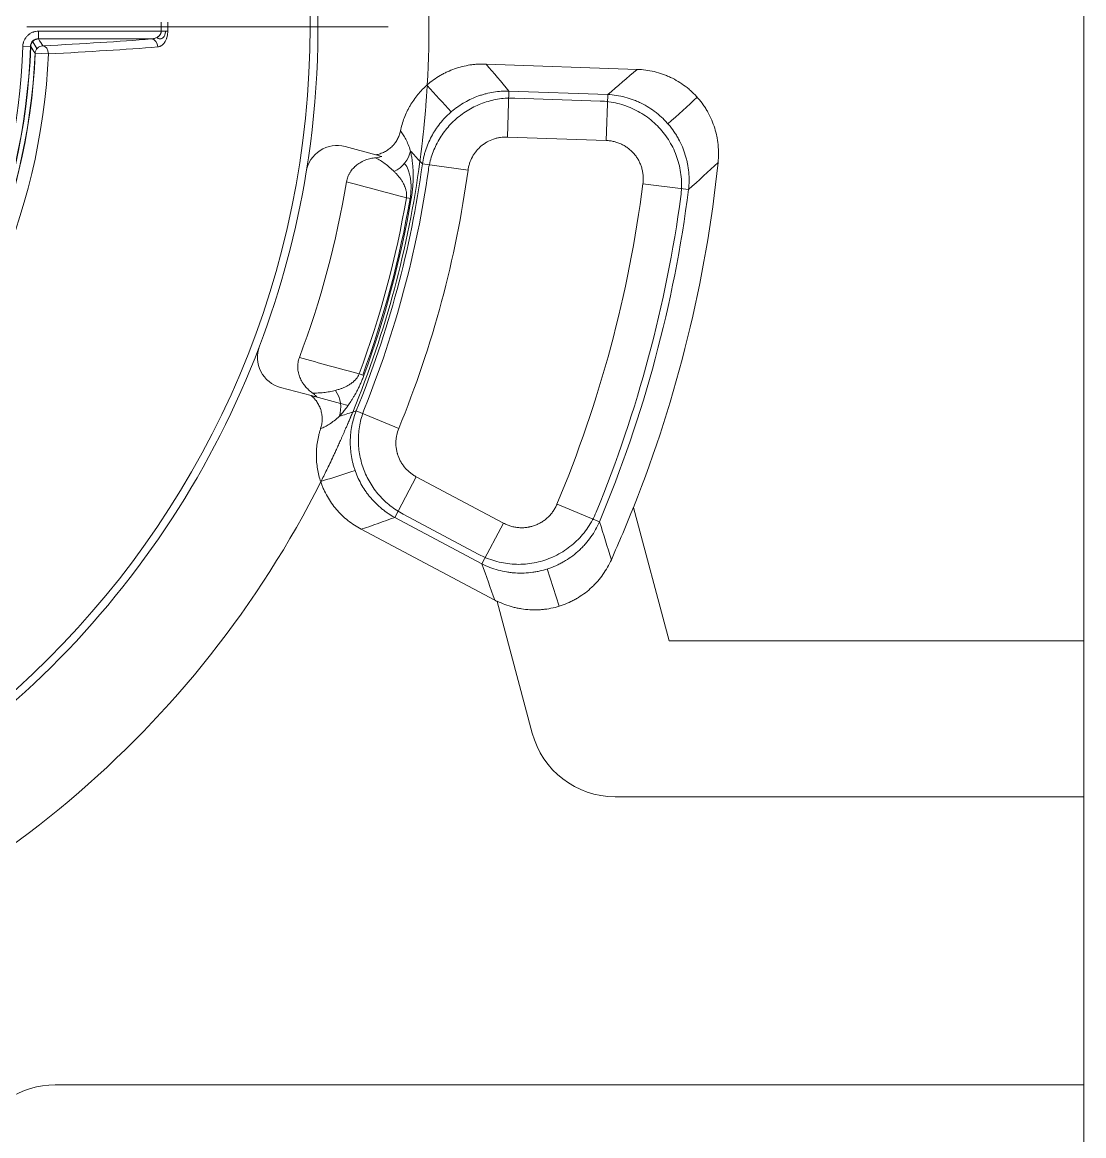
# Model space of a CAD drawing. Header units: millimetres. Extents: x 2234 to 3061, y 2092 to 2676.
# Drawn here: x 2773.6 to 2841.7, y 2404.3 to 2475.8 of the extents above; entities that cross this region are included whole.
import ezdxf

# ---------------------------------------------------------------- set-up
doc = ezdxf.new("R2010")
doc.units = ezdxf.units.MM
doc.linetypes.add('CENTER', pattern=[50.8, 31.75, -6.35, 6.35, -6.35])
for name, color, linetype, true_color in [('1', 7, 'Continuous', 0xffffff), ('20', 7, 'Continuous', 0xffffff), ('21', 7, 'Continuous', 0xffffff)]:
    doc.layers.add(name, color=color, linetype=linetype, true_color=true_color)

msp = doc.modelspace()

# ---------------------------------------------------------------- linework, layer by layer
at = {"layer": '1', "color": 1, "linetype": 'CENTER', "lineweight": 18}
msp.add_line((2672.312, 2475.507), (2797.079, 2475.507), dxfattribs=at)
at = {"layer": '20', "color": 7, "linetype": 'Continuous', "lineweight": 18}
for p, q in [((2841.695, 2525.623), (2841.695, 2436.09)), ((2813.044, 2472.771), (2803.357, 2473.109)), ((2804.832, 2471.378), (2804.729, 2468.426)), ((2811.167, 2471.157), (2804.832, 2471.378)), ((2811.167, 2471.157), (2811.064, 2468.204)), ((2805.198, 2470.928), (2810.682, 2470.736)), ((2804.729, 2468.426), (2811.064, 2468.204)), ((2802.203, 2466.298), (2799.276, 2466.697)), ((2816.35, 2465.056), (2813.42, 2465.431)), ((2797.764, 2449.729), (2795.029, 2450.847)), ((2798.887, 2446.623), (2797.5, 2444.015)), ((2804.484, 2443.647), (2798.887, 2446.623)), ((2810.636, 2443.731), (2807.911, 2444.871)), ((2815.101, 2436.09), (2812.824, 2444.654)), ((2797.5, 2444.015), (2803.097, 2441.039)), ((2802.891, 2441.643), (2798.042, 2444.222)), ((2795.357, 2443.253), (2803.915, 2438.702)), ((2804.484, 2443.647), (2803.097, 2441.039)), ((2808.047, 2438.315), (2807.286, 2440.707)), ((2804.081, 2438.617), (2806.326, 2430.177)), ((2841.695, 2436.09), (2815.101, 2436.09)), ((2841.695, 2436.09), (2841.695, 2426.09)), ((2811.641, 2426.09), (2841.695, 2426.09)), ((2841.695, 2426.09), (2841.695, 2407.6)), ((2841.695, 2407.6), (2775.716, 2407.6)), ((2841.695, 2407.6), (2841.695, 2397.6))]:
    msp.add_line(p, q, dxfattribs=at)
for centre, radius, start, end in [((2734.695, 2475.507), 65, 356.70874, 13.29126), ((2734.695, 2475.507), 65, 337.63679, 352.36321), ((2734.695, 2475.507), 84, 338.45068, 354.0477), ((2734.695, 2475.507), 65.179, 337.76831, 352.23169), ((2734.695, 2475.507), 65.616, 338.07703, 351.92291), ((2734.695, 2475.507), 68.133, 337.76831, 352.23169), ((2734.695, 2475.507), 79.367, 337.29364, 352.70636), ((2734.695, 2475.507), 81.884, 337.64158, 352.35556), ((2734.695, 2475.507), 82.321, 337.29364, 352.70636), ((2734.695, 2475.507), 65, 240.77582, 333.29126), ((2734.695, 2475.507), 83.982, 335.96608, 338.46697), ((2811.641, 2431.59), 5.5, 194.88966, 270), ((2775.716, 2402.1), 5.5, 90, 156.0381)]:
    msp.add_arc(centre, radius, start, end, dxfattribs=at)
for points, knots in [([(2799.588, 2471.775), (2799.716, 2471.888), (2799.982, 2472.1), (2800.266, 2472.285), (2800.487, 2472.414), (2800.598, 2472.476), (2800.713, 2472.534), (2800.79, 2472.572), (2800.829, 2472.591), (2801.024, 2472.681), (2801.182, 2472.746), (2801.502, 2472.859), (2801.827, 2472.957), (2802.161, 2473.024), (2802.414, 2473.063), (2802.5, 2473.074), (2802.671, 2473.092), (2802.756, 2473.099), (2803.013, 2473.114), (2803.185, 2473.115), (2803.357, 2473.109)], [0, 0, 0, 0, 0.125, 0.25, 0.25, 0.3125, 0.34375, 0.34375, 0.375, 0.375, 0.5, 0.5, 0.625, 0.75, 0.75, 0.8125, 0.8125, 0.875, 0.875, 1, 1, 1, 1]), ([(2813.044, 2472.771), (2813.231, 2472.765), (2813.416, 2472.749), (2813.782, 2472.699), (2813.964, 2472.665), (2814.322, 2472.579), (2814.5, 2472.527), (2814.72, 2472.451), (2814.763, 2472.435), (2814.851, 2472.401), (2814.894, 2472.384), (2815.024, 2472.331), (2815.109, 2472.294), (2815.36, 2472.176), (2815.686, 2472.002), (2815.992, 2471.795), (2816.214, 2471.628), (2816.287, 2471.57), (2816.394, 2471.48), (2816.429, 2471.45), (2816.499, 2471.388), (2816.534, 2471.357), (2816.704, 2471.198), (2816.961, 2470.932), (2817.188, 2470.642), (2817.348, 2470.415), (2817.399, 2470.338), (2817.473, 2470.22), (2817.497, 2470.18), (2817.545, 2470.1), (2817.568, 2470.059), (2817.682, 2469.855), (2817.763, 2469.688), (2817.908, 2469.349), (2818.036, 2469.002), (2818.128, 2468.643), (2818.174, 2468.415), (2818.182, 2468.369), (2818.198, 2468.277), (2818.221, 2468.138), (2818.238, 2468), (2818.265, 2467.723), (2818.282, 2467.354), (2818.262, 2466.982), (2818.242, 2466.796)], [0, 0, 0, 0, 0.0625, 0.0625, 0.125, 0.125, 0.1875, 0.1875, 0.203125, 0.203125, 0.21875, 0.21875, 0.25, 0.25, 0.3125, 0.375, 0.375, 0.40625, 0.40625, 0.421875, 0.421875, 0.4375, 0.4375, 0.5, 0.5625, 0.5625, 0.59375, 0.59375, 0.609375, 0.609375, 0.625, 0.625, 0.6875, 0.6875, 0.75, 0.8125, 0.8125, 0.828125, 0.828125, 0.84375, 0.875, 0.875, 0.9375, 1, 1, 1, 1]), ([(2799.588, 2471.775), (2799.58, 2471.641), (2799.572, 2471.503), (2799.554, 2471.219), (2799.544, 2471.073), (2799.528, 2470.846), (2799.522, 2470.769), (2799.511, 2470.613), (2799.505, 2470.534), (2799.486, 2470.29), (2799.472, 2470.122), (2799.449, 2469.856), (2799.441, 2469.765), (2799.424, 2469.579), (2799.416, 2469.483), (2799.397, 2469.284), (2799.387, 2469.182), (2799.371, 2469.022), (2799.365, 2468.968), (2799.354, 2468.856), (2799.348, 2468.8), (2799.336, 2468.684), (2799.33, 2468.624), (2799.317, 2468.502), (2799.31, 2468.439), (2799.296, 2468.31), (2799.288, 2468.243), (2799.276, 2468.139), (2799.272, 2468.103), (2799.264, 2468.031), (2799.26, 2467.995), (2799.247, 2467.882), (2799.237, 2467.804), (2799.222, 2467.681), (2799.217, 2467.639), (2799.207, 2467.553), (2799.201, 2467.509), (2799.19, 2467.419), (2799.184, 2467.373), (2799.175, 2467.302), (2799.172, 2467.278), (2799.166, 2467.229), (2799.163, 2467.204), (2799.153, 2467.128), (2799.146, 2467.078), (2799.133, 2466.974), (2799.126, 2466.922), (2799.119, 2466.869)], [0, 0, 0, 0, 0.125, 0.125, 0.25, 0.25, 0.3125, 0.3125, 0.375, 0.375, 0.5, 0.5, 0.5625, 0.5625, 0.625, 0.625, 0.6875, 0.6875, 0.71875, 0.71875, 0.75, 0.75, 0.78125, 0.78125, 0.8125, 0.8125, 0.84375, 0.84375, 0.859375, 0.859375, 0.875, 0.875, 0.90625, 0.90625, 0.921875, 0.921875, 0.9375, 0.9375, 0.953125, 0.953125, 0.960937, 0.960937, 0.96875, 0.96875, 0.984375, 0.984375, 1, 1, 1, 1]), ([(2804.832, 2471.378), (2804.665, 2471.382), (2804.5, 2471.377), (2804.172, 2471.354), (2803.845, 2471.317), (2803.523, 2471.25), (2803.283, 2471.189), (2803.203, 2471.166), (2803.084, 2471.13), (2803.044, 2471.118), (2802.965, 2471.092), (2802.925, 2471.078), (2802.73, 2471.009), (2802.424, 2470.885), (2801.985, 2470.659), (2801.671, 2470.461), (2801.502, 2470.34), (2801.435, 2470.291), (2801.401, 2470.266), (2801.302, 2470.19), (2801.237, 2470.138), (2801.047, 2469.978), (2800.805, 2469.754), (2800.584, 2469.51), (2800.373, 2469.256), (2800.273, 2469.124), (2800.156, 2468.952), (2800.132, 2468.917), (2800.087, 2468.847), (2800.02, 2468.742), (2799.957, 2468.636), (2799.836, 2468.42), (2799.688, 2468.126), (2799.567, 2467.82), (2799.486, 2467.585), (2799.461, 2467.506), (2799.426, 2467.387), (2799.415, 2467.347), (2799.393, 2467.267), (2799.383, 2467.226), (2799.333, 2467.025), (2799.301, 2466.862), (2799.276, 2466.697)], [0, 0, 0, 0, 0.0625, 0.0625, 0.125, 0.1875, 0.1875, 0.21875, 0.21875, 0.234375, 0.234375, 0.25, 0.25, 0.3125, 0.375, 0.4375, 0.453125, 0.453125, 0.46875, 0.46875, 0.5, 0.5, 0.5625, 0.625, 0.625, 0.6875, 0.6875, 0.703125, 0.703125, 0.71875, 0.75, 0.75, 0.8125, 0.875, 0.875, 0.90625, 0.90625, 0.921875, 0.921875, 0.9375, 0.9375, 1, 1, 1, 1]), ([(2816.35, 2465.056), (2816.371, 2465.243), (2816.382, 2465.429), (2816.385, 2465.801), (2816.377, 2465.986), (2816.342, 2466.356), (2816.315, 2466.54), (2816.27, 2466.77), (2816.26, 2466.816), (2816.239, 2466.908), (2816.228, 2466.953), (2816.194, 2467.09), (2816.169, 2467.18), (2816.087, 2467.448), (2815.96, 2467.797), (2815.798, 2468.133), (2815.664, 2468.379), (2815.617, 2468.461), (2815.542, 2468.581), (2815.517, 2468.621), (2815.466, 2468.7), (2815.44, 2468.739), (2815.307, 2468.932), (2815.08, 2469.228), (2814.825, 2469.499), (2814.623, 2469.694), (2814.519, 2469.788), (2814.411, 2469.879), (2814.339, 2469.939), (2814.302, 2469.969), (2814.117, 2470.113), (2813.964, 2470.221), (2813.648, 2470.419), (2813.486, 2470.51), (2813.236, 2470.634), (2813.109, 2470.693), (2812.979, 2470.747), (2812.892, 2470.782), (2812.848, 2470.799), (2812.628, 2470.882), (2812.45, 2470.938), (2812.089, 2471.032), (2811.907, 2471.07), (2811.54, 2471.128), (2811.354, 2471.147), (2811.167, 2471.157)], [0, 0, 0, 0, 0.0625, 0.0625, 0.125, 0.125, 0.1875, 0.1875, 0.203125, 0.203125, 0.21875, 0.21875, 0.25, 0.25, 0.3125, 0.375, 0.375, 0.40625, 0.40625, 0.421875, 0.421875, 0.4375, 0.4375, 0.5, 0.5625, 0.5625, 0.59375, 0.609375, 0.609375, 0.625, 0.625, 0.6875, 0.6875, 0.75, 0.75, 0.78125, 0.796875, 0.796875, 0.8125, 0.8125, 0.875, 0.875, 0.9375, 0.9375, 1, 1, 1, 1]), ([(2805.198, 2470.928), (2804.868, 2470.939), (2804.543, 2470.92), (2803.896, 2470.826), (2803.572, 2470.748), (2802.943, 2470.534), (2802.642, 2470.4), (2802.068, 2470.078), (2801.792, 2469.887), (2801.284, 2469.462), (2801.052, 2469.228), (2800.633, 2468.719), (2800.444, 2468.441), (2800.125, 2467.862), (2799.992, 2467.561), (2799.784, 2466.937), (2799.707, 2466.614), (2799.66, 2466.288)], [0, 0, 0, 0, 0.123808, 0.123808, 0.249184, 0.249184, 0.374561, 0.374561, 0.499938, 0.499938, 0.625315, 0.625315, 0.750691, 0.750691, 0.876068, 0.876068, 1, 1, 1, 1]), ([(2815.852, 2464.615), (2815.901, 2464.988), (2815.912, 2465.36), (2815.873, 2465.919), (2815.85, 2466.106), (2815.785, 2466.479), (2815.742, 2466.665), (2815.587, 2467.209), (2815.447, 2467.558), (2815.181, 2468.059), (2815.083, 2468.223), (2814.871, 2468.536), (2814.643, 2468.836), (2814.386, 2469.11), (2814.114, 2469.371), (2813.969, 2469.495), (2813.518, 2469.843), (2813.198, 2470.04), (2812.519, 2470.365), (2812.157, 2470.494), (2811.428, 2470.671), (2811.059, 2470.723), (2810.682, 2470.736)], [0, 0, 0, 0, 0.12398, 0.12398, 0.186643, 0.186643, 0.249305, 0.249305, 0.374631, 0.374631, 0.437294, 0.437294, 0.499957, 0.56262, 0.56262, 0.625283, 0.625283, 0.750609, 0.750609, 0.875934, 0.875934, 1, 1, 1, 1]), ([(2802.203, 2466.298), (2802.213, 2466.373), (2802.227, 2466.448), (2802.253, 2466.559), (2802.262, 2466.596), (2802.283, 2466.669), (2802.294, 2466.705), (2802.353, 2466.885), (2802.412, 2467.023), (2802.502, 2467.188), (2802.521, 2467.221), (2802.561, 2467.285), (2802.581, 2467.317), (2802.645, 2467.412), (2802.69, 2467.473), (2802.833, 2467.647), (2802.938, 2467.754), (2803.083, 2467.876), (2803.112, 2467.9), (2803.158, 2467.934), (2803.173, 2467.946), (2803.204, 2467.968), (2803.219, 2467.979), (2803.297, 2468.033), (2803.361, 2468.073), (2803.557, 2468.184), (2803.694, 2468.245), (2803.873, 2468.307), (2803.91, 2468.318), (2803.983, 2468.339), (2804.019, 2468.349), (2804.129, 2468.375), (2804.203, 2468.39), (2804.426, 2468.422), (2804.576, 2468.431), (2804.729, 2468.426)], [0, 0, 0, 0, 0.0625, 0.0625, 0.09375, 0.09375, 0.125, 0.125, 0.25, 0.25, 0.28125, 0.28125, 0.3125, 0.3125, 0.375, 0.375, 0.5, 0.5, 0.53125, 0.53125, 0.546875, 0.546875, 0.5625, 0.5625, 0.625, 0.625, 0.75, 0.75, 0.78125, 0.78125, 0.8125, 0.8125, 0.875, 0.875, 1, 1, 1, 1]), ([(2811.064, 2468.204), (2811.15, 2468.201), (2811.321, 2468.187), (2811.488, 2468.155), (2811.654, 2468.115), (2811.736, 2468.09), (2811.858, 2468.047), (2811.898, 2468.032), (2811.977, 2467.999), (2812.016, 2467.981), (2812.132, 2467.926), (2812.281, 2467.845), (2812.422, 2467.748), (2812.524, 2467.67), (2812.558, 2467.643), (2812.623, 2467.587), (2812.655, 2467.558), (2812.747, 2467.47), (2812.864, 2467.346), (2812.981, 2467.194), (2813.04, 2467.104), (2813.063, 2467.068), (2813.074, 2467.05), (2813.108, 2466.994), (2813.129, 2466.957), (2813.19, 2466.844), (2813.262, 2466.69), (2813.318, 2466.529), (2813.354, 2466.406), (2813.365, 2466.365), (2813.384, 2466.281), (2813.393, 2466.239), (2813.416, 2466.112), (2813.427, 2466.027), (2813.44, 2465.858), (2813.444, 2465.687), (2813.431, 2465.517), (2813.42, 2465.431)], [0, 0, 0, 0, 0.0625, 0.125, 0.125, 0.1875, 0.1875, 0.21875, 0.21875, 0.25, 0.25, 0.3125, 0.375, 0.375, 0.40625, 0.40625, 0.4375, 0.4375, 0.5, 0.5625, 0.578125, 0.578125, 0.59375, 0.59375, 0.625, 0.625, 0.6875, 0.75, 0.75, 0.78125, 0.78125, 0.8125, 0.8125, 0.875, 0.875, 0.9375, 1, 1, 1, 1]), ([(2795.566, 2451.009), (2795.444, 2450.703), (2795.35, 2450.39), (2795.219, 2449.749), (2795.181, 2449.418), (2795.168, 2448.754), (2795.192, 2448.425), (2795.299, 2447.775), (2795.384, 2447.451), (2795.611, 2446.829), (2795.752, 2446.531), (2796.088, 2445.963), (2796.285, 2445.691), (2796.72, 2445.194), (2796.959, 2444.967), (2797.474, 2444.559), (2797.751, 2444.377), (2798.042, 2444.222)], [0, 0, 0, 0, 0.123923, 0.123923, 0.2493, 0.2493, 0.374676, 0.374676, 0.500053, 0.500053, 0.62543, 0.62543, 0.750806, 0.750806, 0.876183, 0.876183, 1, 1, 1, 1]), ([(2794.807, 2450.776), (2794.786, 2450.726), (2794.766, 2450.677), (2794.725, 2450.58), (2794.706, 2450.532), (2794.681, 2450.473), (2794.676, 2450.462), (2794.666, 2450.438), (2794.662, 2450.426), (2794.647, 2450.392), (2794.638, 2450.369), (2794.609, 2450.302), (2794.591, 2450.259), (2794.555, 2450.174), (2794.538, 2450.133), (2794.512, 2450.073), (2794.504, 2450.053), (2794.487, 2450.014), (2794.479, 2449.994), (2794.438, 2449.898), (2794.407, 2449.826), (2794.347, 2449.688), (2794.319, 2449.622), (2794.263, 2449.494), (2794.236, 2449.433), (2794.184, 2449.313), (2794.158, 2449.255), (2794.108, 2449.142), (2794.084, 2449.087), (2794.012, 2448.927), (2793.967, 2448.825), (2793.879, 2448.631), (2793.836, 2448.538), (2793.754, 2448.357), (2793.714, 2448.27), (2793.635, 2448.101), (2793.597, 2448.019), (2793.485, 2447.779), (2793.413, 2447.627), (2793.273, 2447.335), (2793.205, 2447.194), (2793.073, 2446.923), (2793.008, 2446.791), (2792.882, 2446.537), (2792.821, 2446.413), (2792.76, 2446.293)], [0, 0, 0, 0, 0.015625, 0.015625, 0.03125, 0.03125, 0.035156, 0.035156, 0.039062, 0.039062, 0.046875, 0.046875, 0.0625, 0.0625, 0.078125, 0.078125, 0.085937, 0.085937, 0.09375, 0.09375, 0.125, 0.125, 0.15625, 0.15625, 0.1875, 0.1875, 0.21875, 0.21875, 0.25, 0.25, 0.3125, 0.3125, 0.375, 0.375, 0.4375, 0.4375, 0.5, 0.5, 0.625, 0.625, 0.75, 0.75, 0.875, 0.875, 1, 1, 1, 1]), ([(2795.029, 2450.847), (2794.968, 2450.692), (2794.915, 2450.535), (2794.823, 2450.219), (2794.745, 2449.9), (2794.697, 2449.574), (2794.671, 2449.328), (2794.664, 2449.245), (2794.657, 2449.121), (2794.655, 2449.079), (2794.652, 2448.996), (2794.651, 2448.954), (2794.648, 2448.747), (2794.659, 2448.417), (2794.719, 2447.927), (2794.788, 2447.604), (2794.84, 2447.403), (2794.851, 2447.363), (2794.874, 2447.283), (2794.886, 2447.243), (2794.923, 2447.124), (2794.95, 2447.045), (2795.034, 2446.811), (2795.16, 2446.507), (2795.313, 2446.215), (2795.478, 2445.929), (2795.568, 2445.79), (2795.688, 2445.62), (2795.713, 2445.586), (2795.763, 2445.519), (2795.838, 2445.42), (2795.916, 2445.324), (2796.077, 2445.136), (2796.302, 2444.896), (2796.547, 2444.676), (2796.739, 2444.519), (2796.804, 2444.469), (2796.904, 2444.394), (2796.938, 2444.37), (2797.006, 2444.322), (2797.04, 2444.298), (2797.212, 2444.182), (2797.354, 2444.095), (2797.5, 2444.015)], [0, 0, 0, 0, 0.0625, 0.0625, 0.125, 0.1875, 0.1875, 0.21875, 0.21875, 0.234375, 0.234375, 0.25, 0.25, 0.3125, 0.375, 0.4375, 0.4375, 0.453125, 0.453125, 0.46875, 0.46875, 0.5, 0.5, 0.5625, 0.625, 0.625, 0.6875, 0.6875, 0.703125, 0.703125, 0.71875, 0.75, 0.75, 0.8125, 0.875, 0.875, 0.90625, 0.90625, 0.921875, 0.921875, 0.9375, 0.9375, 1, 1, 1, 1]), ([(2798.887, 2446.623), (2798.819, 2446.659), (2798.754, 2446.698), (2798.659, 2446.76), (2798.627, 2446.782), (2798.566, 2446.826), (2798.535, 2446.849), (2798.388, 2446.967), (2798.279, 2447.07), (2798.155, 2447.212), (2798.131, 2447.241), (2798.084, 2447.3), (2798.061, 2447.331), (2797.994, 2447.423), (2797.953, 2447.487), (2797.838, 2447.681), (2797.774, 2447.817), (2797.71, 2447.995), (2797.698, 2448.03), (2797.681, 2448.085), (2797.676, 2448.103), (2797.665, 2448.14), (2797.66, 2448.158), (2797.637, 2448.25), (2797.621, 2448.323), (2797.585, 2448.546), (2797.575, 2448.696), (2797.58, 2448.885), (2797.581, 2448.923), (2797.587, 2448.999), (2797.59, 2449.037), (2797.603, 2449.149), (2797.615, 2449.223), (2797.662, 2449.444), (2797.706, 2449.588), (2797.764, 2449.729)], [0, 0, 0, 0, 0.0625, 0.0625, 0.09375, 0.09375, 0.125, 0.125, 0.25, 0.25, 0.28125, 0.28125, 0.3125, 0.3125, 0.375, 0.375, 0.5, 0.5, 0.53125, 0.53125, 0.546875, 0.546875, 0.5625, 0.5625, 0.625, 0.625, 0.75, 0.75, 0.78125, 0.78125, 0.8125, 0.8125, 0.875, 0.875, 1, 1, 1, 1]), ([(2794.955, 2447.032), (2794.265, 2446.804), (2793.571, 2446.578), (2792.839, 2446.344), (2792.808, 2446.334), (2792.776, 2446.324)], [0, 0, 0, 0, 0.956511, 0.956511, 1, 1, 1, 1]), ([(2795.357, 2443.253), (2795.205, 2443.334), (2794.91, 2443.508), (2794.498, 2443.807), (2794.242, 2444.032), (2794.058, 2444.21), (2793.998, 2444.271), (2793.909, 2444.365), (2793.88, 2444.396), (2793.823, 2444.46), (2793.795, 2444.493), (2793.655, 2444.655), (2793.447, 2444.924), (2793.265, 2445.211), (2793.096, 2445.506), (2793.019, 2445.658), (2792.93, 2445.853), (2792.913, 2445.893), (2792.88, 2445.972), (2792.831, 2446.092), (2792.787, 2446.212), (2792.76, 2446.293)], [0, 0, 0, 0, 0.125, 0.25, 0.375, 0.375, 0.4375, 0.4375, 0.46875, 0.46875, 0.5, 0.5, 0.625, 0.75, 0.75, 0.875, 0.875, 0.90625, 0.90625, 0.9375, 1, 1, 1, 1]), ([(2807.911, 2444.871), (2807.877, 2444.791), (2807.803, 2444.637), (2807.715, 2444.491), (2807.618, 2444.351), (2807.566, 2444.282), (2807.483, 2444.184), (2807.454, 2444.152), (2807.395, 2444.089), (2807.365, 2444.059), (2807.273, 2443.97), (2807.144, 2443.859), (2807.004, 2443.762), (2806.894, 2443.694), (2806.857, 2443.672), (2806.782, 2443.631), (2806.744, 2443.611), (2806.628, 2443.556), (2806.471, 2443.49), (2806.287, 2443.435), (2806.183, 2443.412), (2806.141, 2443.403), (2806.12, 2443.398), (2806.056, 2443.387), (2806.014, 2443.38), (2805.886, 2443.363), (2805.717, 2443.35), (2805.547, 2443.354), (2805.419, 2443.364), (2805.376, 2443.369), (2805.291, 2443.38), (2805.248, 2443.387), (2805.122, 2443.41), (2805.039, 2443.43), (2804.875, 2443.478), (2804.715, 2443.534), (2804.56, 2443.607), (2804.484, 2443.647)], [0, 0, 0, 0, 0.0625, 0.125, 0.125, 0.1875, 0.1875, 0.21875, 0.21875, 0.25, 0.25, 0.3125, 0.375, 0.375, 0.40625, 0.40625, 0.4375, 0.4375, 0.5, 0.5625, 0.578125, 0.578125, 0.59375, 0.59375, 0.625, 0.625, 0.6875, 0.75, 0.75, 0.78125, 0.78125, 0.8125, 0.8125, 0.875, 0.875, 0.9375, 1, 1, 1, 1]), ([(2802.891, 2441.643), (2803.223, 2441.468), (2803.567, 2441.328), (2804.103, 2441.171), (2804.287, 2441.128), (2804.66, 2441.059), (2804.849, 2441.034), (2805.413, 2440.991), (2805.788, 2441.001), (2806.35, 2441.076), (2806.538, 2441.111), (2806.906, 2441.201), (2807.266, 2441.31), (2807.613, 2441.456), (2807.952, 2441.621), (2808.119, 2441.713), (2808.602, 2442.015), (2808.897, 2442.247), (2809.439, 2442.77), (2809.685, 2443.065), (2810.104, 2443.685), (2810.28, 2444.012), (2810.423, 2444.359)], [0, 0, 0, 0, 0.123751, 0.123751, 0.186468, 0.186468, 0.249186, 0.249186, 0.374621, 0.374621, 0.437339, 0.437339, 0.500056, 0.562774, 0.562774, 0.625491, 0.625491, 0.750926, 0.750926, 0.876361, 0.876361, 1, 1, 1, 1]), ([(2803.097, 2441.039), (2803.264, 2440.954), (2803.434, 2440.878), (2803.781, 2440.744), (2803.957, 2440.686), (2804.315, 2440.587), (2804.497, 2440.547), (2804.728, 2440.508), (2804.775, 2440.501), (2804.868, 2440.488), (2804.915, 2440.482), (2805.054, 2440.466), (2805.147, 2440.458), (2805.427, 2440.44), (2805.799, 2440.435), (2806.17, 2440.467), (2806.448, 2440.506), (2806.541, 2440.522), (2806.679, 2440.548), (2806.726, 2440.558), (2806.818, 2440.578), (2806.863, 2440.589), (2807.091, 2440.645), (2807.448, 2440.752), (2807.792, 2440.895), (2808.045, 2441.015), (2808.171, 2441.079), (2808.294, 2441.147), (2808.376, 2441.194), (2808.416, 2441.218), (2808.617, 2441.34), (2808.772, 2441.445), (2809.068, 2441.67), (2809.211, 2441.79), (2809.416, 2441.98), (2809.516, 2442.078), (2809.612, 2442.18), (2809.676, 2442.249), (2809.707, 2442.284), (2809.862, 2442.461), (2809.978, 2442.608), (2810.194, 2442.912), (2810.293, 2443.068), (2810.477, 2443.392), (2810.561, 2443.559), (2810.636, 2443.731)], [0, 0, 0, 0, 0.0625, 0.0625, 0.125, 0.125, 0.1875, 0.1875, 0.203125, 0.203125, 0.21875, 0.21875, 0.25, 0.25, 0.3125, 0.375, 0.375, 0.40625, 0.40625, 0.421875, 0.421875, 0.4375, 0.4375, 0.5, 0.5625, 0.5625, 0.59375, 0.609375, 0.609375, 0.625, 0.625, 0.6875, 0.6875, 0.75, 0.75, 0.78125, 0.796875, 0.796875, 0.8125, 0.8125, 0.875, 0.875, 0.9375, 0.9375, 1, 1, 1, 1]), ([(2811.397, 2441.303), (2811.322, 2441.136), (2811.158, 2440.812), (2810.964, 2440.507), (2810.756, 2440.212), (2810.644, 2440.069), (2810.495, 2439.897), (2810.465, 2439.863), (2810.403, 2439.796), (2810.372, 2439.762), (2810.277, 2439.663), (2810.212, 2439.599), (2810.014, 2439.413), (2809.738, 2439.178), (2809.441, 2438.973), (2809.21, 2438.83), (2809.132, 2438.784), (2809.012, 2438.718), (2808.972, 2438.697), (2808.89, 2438.655), (2808.849, 2438.634), (2808.644, 2438.535), (2808.477, 2438.464), (2808.137, 2438.341), (2807.965, 2438.288), (2807.614, 2438.199), (2807.436, 2438.164), (2807.21, 2438.13), (2807.165, 2438.124), (2807.074, 2438.113), (2806.938, 2438.099), (2806.802, 2438.09), (2806.531, 2438.078), (2806.169, 2438.08), (2805.809, 2438.119), (2805.584, 2438.155), (2805.54, 2438.163), (2805.45, 2438.179), (2805.405, 2438.188), (2805.271, 2438.217), (2805.182, 2438.238), (2804.918, 2438.307), (2804.572, 2438.417), (2804.239, 2438.561), (2804.075, 2438.641)], [0, 0, 0, 0, 0.0625, 0.125, 0.125, 0.1875, 0.1875, 0.203125, 0.203125, 0.21875, 0.21875, 0.25, 0.25, 0.3125, 0.375, 0.375, 0.40625, 0.40625, 0.421875, 0.421875, 0.4375, 0.4375, 0.5, 0.5, 0.5625, 0.5625, 0.625, 0.625, 0.640625, 0.640625, 0.65625, 0.6875, 0.6875, 0.75, 0.8125, 0.8125, 0.828125, 0.828125, 0.84375, 0.84375, 0.875, 0.875, 0.9375, 1, 1, 1, 1])]:
    msp.add_open_spline(points, degree=3, knots=knots, dxfattribs=at)
for points in [[(2804.832, 2471.378), (2804.345, 2471.955), (2803.854, 2472.532), (2803.357, 2473.109)], [(2813.044, 2472.771), (2812.425, 2472.233), (2811.8, 2471.695), (2811.167, 2471.157)], [(2801.119, 2470.037), (2800.614, 2470.605), (2800.103, 2471.173), (2799.586, 2471.74)], [(2815.028, 2469.274), (2815.662, 2469.841), (2816.289, 2470.408), (2816.91, 2470.975)], [(2799.119, 2466.869), (2799.171, 2466.812), (2799.224, 2466.754), (2799.276, 2466.697)], [(2816.35, 2465.056), (2816.989, 2465.637), (2817.619, 2466.217), (2818.242, 2466.796)], [(2794.807, 2450.776), (2794.881, 2450.8), (2794.955, 2450.823), (2795.029, 2450.847)], [(2812.824, 2444.654), (2812.821, 2444.663), (2812.819, 2444.673), (2812.816, 2444.683)], [(2795.357, 2443.253), (2796.076, 2443.504), (2796.79, 2443.758), (2797.5, 2444.015)], [(2811.397, 2441.303), (2811.149, 2442.108), (2810.896, 2442.917), (2810.636, 2443.731)], [(2803.097, 2441.039), (2803.376, 2440.257), (2803.649, 2439.478), (2803.915, 2438.702)], [(2804.081, 2438.617), (2804.026, 2438.645), (2803.97, 2438.673), (2803.915, 2438.702)], [(2804.081, 2438.617), (2804.079, 2438.625), (2804.077, 2438.633), (2804.075, 2438.641)]]:
    msp.add_open_spline(points, degree=3, dxfattribs=at)
at = {"layer": '21', "color": 7, "linetype": 'Continuous', "lineweight": 18}
for p, q in [((2774.654, 2475.223), (2774.654, 2474.721)), ((2774.654, 2475.223), (2782.525, 2475.223)), ((2781.881, 2474.721), (2774.654, 2474.721)), ((2782.525, 2475.223), (2782.947, 2475.22)), ((2774.153, 2474.234), (2773.651, 2474.25)), ((2775.288, 2473.762), (2774.431, 2473.799)), ((2794.32, 2467.813), (2796.292, 2467.285)), ((2798.563, 2464.479), (2798.256, 2464.532)), ((2795.52, 2453.124), (2795.228, 2453.232)), ((2792.151, 2451.83), (2790.179, 2452.358)), ((2794.022, 2451.328), (2792.151, 2451.83)), ((2794.022, 2451.328), (2794.51, 2451.198))]:
    msp.add_line(p, q, dxfattribs=at)
msp.add_circle((2734.695, 2475.507), 57.383, dxfattribs=at)
msp.add_circle((2734.695, 2475.507), 57.383, dxfattribs=at)
for centre, radius, start, end in [((2734.695, 2475.507), 57.886, 350.75015, 19.24985), ((2734.695, 2475.507), 65, 356.70874, 13.29126), ((2734.695, 2475.507), 47.83, 359.6591, 0.3409), ((2734.695, 2475.507), 48.253, 359.6591, 0.3409), ((2734.695, 2475.507), 48.253, 359.6591, 0.3409), ((2734.695, 2475.507), 38.976, 271.84776, 358.15224), ((2734.695, 2475.507), 39.461, 271.84776, 358.15224), ((2734.695, 2475.507), 39.478, 271.84776, 358.15224), ((2734.695, 2475.507), 39.772, 272.4619, 357.5381), ((2734.695, 2475.507), 39.784, 272.4619, 357.5381), ((2734.695, 2475.507), 40.63, 272.4619, 357.5381), ((2793.802, 2465.881), 2, 75, 170.75015), ((2734.695, 2475.507), 65, 337.63679, 352.36321), ((2734.695, 2475.507), 57.886, 339.24985, 350.75015), ((2734.695, 2475.507), 60.54, 339.46426, 350.53574), ((2734.695, 2475.507), 64.501, 339.79667, 350.20333), ((2734.695, 2475.507), 64.739, 339.79667, 350.20333), ((2734.695, 2475.507), 64.813, 339.79667, 350.20333), ((2734.695, 2475.507), 57.886, 241.31161, 339.24985), ((2790.697, 2454.29), 2, 159.24985, 255), ((2734.695, 2475.507), 65, 240.77582, 333.29126)]:
    msp.add_arc(centre, radius, start, end, dxfattribs=at)
for centre, major_axis, ratio, start_param, end_param in [((2734.697, 2429.127), (-0.002, 70.36), 0.745656, 5.40912, 5.417336), ((2734.695, 2476.383), (-56.882, 0), 0.052336, 2.356584, 2.549097), ((2781.881, 2474.219), (-0.039, 0.501), 0.828413, 4.625403, 6.189611), ((2734.694, 2428.823), (0.002, 70.062), 0.74566, 5.415236, 5.423493), ((2774.932, 2473.777), (0.426, 0.266), 0.998098, 1.013808, 2.539893), ((2774.932, 2473.777), (-0.026, 0.502), 0.706413, 4.644968, 6.209176), ((2734.695, 2475.885), (57.384, 0), 0.052336, 5.498176, 5.69069), ((2796.559, 2467.772), (1.945, 0.465), 0.893672, 4.975521, 5.885825), ((2792.138, 2451.274), (1.452, -1.375), 0.893672, 0.39736, 1.307664)]:
    msp.add_ellipse(centre, major_axis=major_axis, ratio=ratio, start_param=start_param, end_param=end_param, dxfattribs=at)
for points, knots in [([(2773.651, 2474.25), (2773.653, 2474.315), (2773.662, 2474.379), (2773.68, 2474.458), (2773.683, 2474.474), (2773.692, 2474.505), (2773.706, 2474.551), (2773.735, 2474.625), (2773.764, 2474.683), (2773.787, 2474.725), (2773.796, 2474.738), (2773.813, 2474.766), (2773.822, 2474.779), (2773.868, 2474.846), (2773.91, 2474.895), (2773.979, 2474.962), (2774.004, 2474.984), (2774.042, 2475.014), (2774.055, 2475.024), (2774.081, 2475.043), (2774.094, 2475.052), (2774.162, 2475.096), (2774.219, 2475.125), (2774.293, 2475.156), (2774.308, 2475.161), (2774.339, 2475.172), (2774.354, 2475.177), (2774.401, 2475.191), (2774.432, 2475.198), (2774.526, 2475.216), (2774.59, 2475.223), (2774.654, 2475.223)], [0, 0, 0, 0, 0.125, 0.125, 0.15625, 0.15625, 0.1875, 0.25, 0.3125, 0.3125, 0.34375, 0.34375, 0.375, 0.375, 0.5, 0.5, 0.5625, 0.5625, 0.59375, 0.59375, 0.625, 0.625, 0.75, 0.75, 0.78125, 0.78125, 0.8125, 0.8125, 0.875, 0.875, 1, 1, 1, 1]), ([(2774.137, 2474.235), (2774.134, 2474.373), (2774.191, 2474.509), (2774.386, 2474.698), (2774.519, 2474.75), (2774.654, 2474.746)], [0, 0, 0, 0, 0.505282, 0.505282, 1, 1, 1, 1]), ([(2774.153, 2474.234), (2774.154, 2474.267), (2774.158, 2474.299), (2774.169, 2474.346), (2774.173, 2474.362), (2774.183, 2474.392), (2774.195, 2474.422), (2774.209, 2474.451), (2774.225, 2474.479), (2774.233, 2474.492), (2774.261, 2474.532), (2774.282, 2474.557), (2774.317, 2474.591), (2774.329, 2474.601), (2774.354, 2474.622), (2774.367, 2474.631), (2774.408, 2474.658), (2774.436, 2474.672), (2774.481, 2474.691), (2774.497, 2474.696), (2774.528, 2474.705), (2774.543, 2474.709), (2774.59, 2474.718), (2774.622, 2474.721), (2774.654, 2474.721)], [0, 0, 0, 0, 0.125, 0.125, 0.1875, 0.1875, 0.25, 0.3125, 0.3125, 0.375, 0.375, 0.5, 0.5, 0.5625, 0.5625, 0.625, 0.625, 0.75, 0.75, 0.8125, 0.8125, 0.875, 0.875, 1, 1, 1, 1]), ([(2782.525, 2475.223), (2782.525, 2475.201), (2782.523, 2475.18), (2782.517, 2475.148), (2782.514, 2475.137), (2782.509, 2475.117), (2782.506, 2475.107), (2782.495, 2475.078), (2782.487, 2475.059), (2782.473, 2475.032), (2782.468, 2475.023), (2782.457, 2475.006), (2782.452, 2474.998), (2782.434, 2474.973), (2782.422, 2474.958), (2782.396, 2474.93), (2782.383, 2474.916), (2782.355, 2474.891), (2782.341, 2474.88), (2782.311, 2474.857), (2782.296, 2474.847), (2782.265, 2474.828), (2782.249, 2474.819), (2782.218, 2474.802), (2782.202, 2474.795), (2782.153, 2474.774), (2782.12, 2474.762), (2782.053, 2474.743), (2782.019, 2474.736), (2781.95, 2474.725), (2781.916, 2474.722), (2781.881, 2474.721)], [0, 0, 0, 0, 0.0625, 0.0625, 0.09375, 0.09375, 0.125, 0.125, 0.1875, 0.1875, 0.21875, 0.21875, 0.25, 0.25, 0.3125, 0.3125, 0.375, 0.375, 0.4375, 0.4375, 0.5, 0.5, 0.5625, 0.5625, 0.625, 0.625, 0.75, 0.75, 0.875, 0.875, 1, 1, 1, 1]), ([(2782.258, 2474.824), (2782.283, 2474.796), (2782.309, 2474.773), (2782.413, 2474.711), (2782.497, 2474.708), (2782.612, 2474.77), (2782.649, 2474.801), (2782.715, 2474.886), (2782.743, 2474.94), (2782.784, 2475.066), (2782.796, 2475.138), (2782.798, 2475.213), (2782.798, 2475.217), (2782.798, 2475.221)], [0, 0, 0, 0, 0.124932, 0.124932, 0.471332, 0.471332, 0.644531, 0.644531, 0.817731, 0.817731, 0.990931, 0.990931, 1, 1, 1, 1]), ([(2782.298, 2474.208), (2782.338, 2474.211), (2782.377, 2474.219), (2782.426, 2474.235), (2782.436, 2474.239), (2782.455, 2474.247), (2782.464, 2474.251), (2782.493, 2474.265), (2782.512, 2474.276), (2782.567, 2474.311), (2782.603, 2474.339), (2782.655, 2474.39), (2782.672, 2474.408), (2782.705, 2474.448), (2782.721, 2474.468), (2782.768, 2474.535), (2782.796, 2474.584), (2782.834, 2474.665), (2782.846, 2474.693), (2782.863, 2474.737), (2782.868, 2474.752), (2782.879, 2474.782), (2782.884, 2474.798), (2782.907, 2474.875), (2782.921, 2474.941), (2782.936, 2475.043), (2782.94, 2475.078), (2782.946, 2475.149), (2782.947, 2475.184), (2782.947, 2475.22)], [0, 0, 0, 0, 0.125, 0.125, 0.15625, 0.15625, 0.1875, 0.1875, 0.25, 0.25, 0.375, 0.375, 0.4375, 0.4375, 0.5, 0.5, 0.625, 0.625, 0.6875, 0.6875, 0.71875, 0.71875, 0.75, 0.75, 0.875, 0.875, 0.9375, 0.9375, 1, 1, 1, 1]), ([(2797.868, 2468.816), (2797.897, 2468.958), (2797.968, 2469.238), (2798.06, 2469.512), (2798.163, 2469.783), (2798.22, 2469.917), (2798.299, 2470.082), (2798.315, 2470.115), (2798.348, 2470.181), (2798.398, 2470.278), (2798.451, 2470.373), (2798.56, 2470.561), (2798.715, 2470.806), (2798.976, 2471.151), (2799.17, 2471.368), (2799.322, 2471.526), (2799.374, 2471.578), (2799.48, 2471.678), (2799.533, 2471.728), (2799.588, 2471.775)], [0, 0, 0, 0, 0.125, 0.25, 0.25, 0.375, 0.375, 0.40625, 0.40625, 0.4375, 0.5, 0.5, 0.625, 0.75, 0.875, 0.875, 0.9375, 0.9375, 1, 1, 1, 1]), ([(2799.588, 2471.775), (2799.58, 2471.641), (2799.572, 2471.503), (2799.554, 2471.219), (2799.544, 2471.073), (2799.528, 2470.846), (2799.522, 2470.769), (2799.511, 2470.613), (2799.505, 2470.534), (2799.486, 2470.29), (2799.472, 2470.122), (2799.449, 2469.856), (2799.441, 2469.765), (2799.424, 2469.579), (2799.416, 2469.483), (2799.397, 2469.284), (2799.387, 2469.182), (2799.371, 2469.022), (2799.365, 2468.968), (2799.354, 2468.856), (2799.348, 2468.8), (2799.336, 2468.684), (2799.33, 2468.624), (2799.317, 2468.502), (2799.31, 2468.439), (2799.296, 2468.31), (2799.288, 2468.243), (2799.276, 2468.139), (2799.272, 2468.103), (2799.264, 2468.031), (2799.26, 2467.995), (2799.247, 2467.882), (2799.237, 2467.804), (2799.222, 2467.681), (2799.217, 2467.639), (2799.207, 2467.553), (2799.201, 2467.509), (2799.19, 2467.419), (2799.184, 2467.373), (2799.175, 2467.302), (2799.172, 2467.278), (2799.166, 2467.229), (2799.163, 2467.204), (2799.153, 2467.128), (2799.146, 2467.078), (2799.133, 2466.974), (2799.126, 2466.922), (2799.119, 2466.869)], [0, 0, 0, 0, 0.125, 0.125, 0.25, 0.25, 0.3125, 0.3125, 0.375, 0.375, 0.5, 0.5, 0.5625, 0.5625, 0.625, 0.625, 0.6875, 0.6875, 0.71875, 0.71875, 0.75, 0.75, 0.78125, 0.78125, 0.8125, 0.8125, 0.84375, 0.84375, 0.859375, 0.859375, 0.875, 0.875, 0.90625, 0.90625, 0.921875, 0.921875, 0.9375, 0.9375, 0.953125, 0.953125, 0.960938, 0.960938, 0.96875, 0.96875, 0.984375, 0.984375, 1, 1, 1, 1]), ([(2796.292, 2467.285), (2796.389, 2467.302), (2796.577, 2467.35), (2796.756, 2467.424), (2796.886, 2467.491), (2796.929, 2467.515), (2797.012, 2467.566), (2797.053, 2467.592), (2797.171, 2467.677), (2797.245, 2467.739), (2797.349, 2467.84), (2797.383, 2467.876), (2797.431, 2467.931), (2797.447, 2467.949), (2797.478, 2467.987), (2797.493, 2468.006), (2797.567, 2468.103), (2797.619, 2468.184), (2797.689, 2468.311), (2797.711, 2468.355), (2797.751, 2468.443), (2797.77, 2468.489), (2797.821, 2468.626), (2797.848, 2468.72), (2797.868, 2468.816)], [0, 0, 0, 0, 0.125, 0.25, 0.25, 0.3125, 0.3125, 0.375, 0.375, 0.5, 0.5, 0.5625, 0.5625, 0.59375, 0.59375, 0.625, 0.625, 0.75, 0.75, 0.8125, 0.8125, 0.875, 0.875, 1, 1, 1, 1]), ([(2798.513, 2467.528), (2798.466, 2467.679), (2798.417, 2467.816), (2798.318, 2468.067), (2798.266, 2468.182), (2798.159, 2468.392), (2798.104, 2468.488), (2797.989, 2468.664), (2797.929, 2468.744), (2797.868, 2468.816)], [0, 0, 0, 0, 0.25, 0.25, 0.5, 0.5, 0.75, 0.75, 1, 1, 1, 1]), ([(2798.563, 2464.479), (2798.578, 2464.57), (2798.592, 2464.66), (2798.617, 2464.837), (2798.628, 2464.925), (2798.642, 2465.055), (2798.646, 2465.098), (2798.654, 2465.183), (2798.657, 2465.225), (2798.667, 2465.348), (2798.672, 2465.428), (2798.679, 2465.583), (2798.682, 2465.659), (2798.684, 2465.751), (2798.684, 2465.769), (2798.685, 2465.805), (2798.686, 2465.859), (2798.686, 2465.912), (2798.685, 2466.015), (2798.684, 2466.081), (2798.68, 2466.21), (2798.678, 2466.273), (2798.668, 2466.455), (2798.659, 2466.57), (2798.646, 2466.707), (2798.643, 2466.734), (2798.638, 2466.788), (2798.635, 2466.814), (2798.625, 2466.892), (2798.619, 2466.942), (2798.598, 2467.09), (2798.582, 2467.183), (2798.549, 2467.361), (2798.532, 2467.446), (2798.513, 2467.528)], [0, 0, 0, 0, 0.0625, 0.0625, 0.125, 0.125, 0.15625, 0.15625, 0.1875, 0.1875, 0.25, 0.25, 0.3125, 0.3125, 0.328125, 0.328125, 0.34375, 0.375, 0.375, 0.4375, 0.4375, 0.5, 0.5, 0.625, 0.625, 0.65625, 0.65625, 0.6875, 0.6875, 0.75, 0.75, 0.875, 0.875, 1, 1, 1, 1]), ([(2796.276, 2467.1), (2796.222, 2467.095), (2796.168, 2467.088), (2796.06, 2467.07), (2796.007, 2467.06), (2795.848, 2467.023), (2795.745, 2466.992), (2795.592, 2466.935), (2795.542, 2466.914), (2795.468, 2466.88), (2795.443, 2466.868), (2795.394, 2466.843), (2795.37, 2466.831), (2795.251, 2466.765), (2795.161, 2466.706), (2795.054, 2466.622), (2795.033, 2466.605), (2794.991, 2466.57), (2794.971, 2466.552), (2794.91, 2466.496), (2794.872, 2466.457), (2794.763, 2466.337), (2794.697, 2466.251), (2794.625, 2466.135), (2794.611, 2466.112), (2794.585, 2466.064), (2794.572, 2466.04), (2794.536, 2465.966), (2794.515, 2465.917), (2794.457, 2465.765), (2794.429, 2465.661), (2794.411, 2465.553)], [0, 0, 0, 0, 0.0625, 0.0625, 0.125, 0.125, 0.25, 0.25, 0.3125, 0.3125, 0.34375, 0.34375, 0.375, 0.375, 0.5, 0.5, 0.53125, 0.53125, 0.5625, 0.5625, 0.625, 0.625, 0.75, 0.75, 0.78125, 0.78125, 0.8125, 0.8125, 0.875, 0.875, 1, 1, 1, 1]), ([(2796.276, 2467.1), (2796.379, 2467.044), (2796.481, 2466.983), (2796.683, 2466.854), (2796.783, 2466.786), (2796.981, 2466.64), (2797.079, 2466.563), (2797.273, 2466.397), (2797.37, 2466.309), (2797.466, 2466.214)], [0, 0, 0, 0, 0.25, 0.25, 0.5, 0.5, 0.75, 0.75, 1, 1, 1, 1]), ([(2798.118, 2466.727), (2798.131, 2466.714), (2798.145, 2466.699), (2798.235, 2466.596), (2798.307, 2466.478), (2798.402, 2466.235), (2798.431, 2466.142), (2798.483, 2465.93), (2798.506, 2465.81), (2798.532, 2465.599), (2798.539, 2465.524), (2798.548, 2465.359), (2798.551, 2465.269), (2798.549, 2465.072), (2798.544, 2464.962), (2798.525, 2464.735), (2798.511, 2464.615), (2798.49, 2464.492)], [0, 0, 0, 0, 0.055834, 0.055834, 0.371964, 0.371964, 0.530029, 0.530029, 0.688094, 0.688094, 0.767126, 0.767126, 0.846159, 0.846159, 0.925191, 0.925191, 1, 1, 1, 1]), ([(2797.466, 2466.214), (2797.509, 2466.172), (2797.552, 2466.127), (2797.638, 2466.035), (2797.68, 2465.988), (2797.763, 2465.888), (2797.804, 2465.836), (2797.865, 2465.754), (2797.885, 2465.726), (2797.925, 2465.668), (2797.944, 2465.639), (2798.002, 2465.548), (2798.039, 2465.484), (2798.092, 2465.38), (2798.109, 2465.344), (2798.134, 2465.287), (2798.143, 2465.268), (2798.159, 2465.228), (2798.166, 2465.208), (2798.189, 2465.146), (2798.203, 2465.102), (2798.222, 2465.033), (2798.228, 2465.009), (2798.239, 2464.959), (2798.244, 2464.934), (2798.251, 2464.894), (2798.253, 2464.88), (2798.257, 2464.852), (2798.259, 2464.838), (2798.263, 2464.794), (2798.266, 2464.764), (2798.267, 2464.716), (2798.267, 2464.7), (2798.267, 2464.667), (2798.266, 2464.651), (2798.264, 2464.601), (2798.261, 2464.567), (2798.256, 2464.532)], [0, 0, 0, 0, 0.125, 0.125, 0.25, 0.25, 0.375, 0.375, 0.4375, 0.4375, 0.5, 0.5, 0.625, 0.625, 0.6875, 0.6875, 0.71875, 0.71875, 0.75, 0.75, 0.8125, 0.8125, 0.84375, 0.84375, 0.875, 0.875, 0.890625, 0.890625, 0.90625, 0.90625, 0.9375, 0.9375, 0.953125, 0.953125, 0.96875, 0.96875, 1, 1, 1, 1]), ([(2791.388, 2454.27), (2791.349, 2454.167), (2791.321, 2454.061), (2791.286, 2453.844), (2791.28, 2453.736), (2791.287, 2453.52), (2791.3, 2453.413), (2791.33, 2453.279), (2791.336, 2453.252), (2791.35, 2453.199), (2791.358, 2453.173), (2791.382, 2453.095), (2791.401, 2453.044), (2791.462, 2452.894), (2791.511, 2452.797), (2791.582, 2452.68), (2791.597, 2452.656), (2791.627, 2452.611), (2791.642, 2452.588), (2791.69, 2452.522), (2791.723, 2452.479), (2791.825, 2452.355), (2791.899, 2452.276), (2792.057, 2452.13), (2792.141, 2452.061), (2792.229, 2451.997)], [0, 0, 0, 0, 0.125, 0.125, 0.25, 0.25, 0.375, 0.375, 0.40625, 0.40625, 0.4375, 0.4375, 0.5, 0.5, 0.625, 0.625, 0.65625, 0.65625, 0.6875, 0.6875, 0.75, 0.75, 0.875, 0.875, 1, 1, 1, 1]), ([(2793.703, 2452.17), (2793.762, 2452.185), (2793.821, 2452.202), (2793.941, 2452.239), (2794.001, 2452.259), (2794.123, 2452.304), (2794.185, 2452.328), (2794.278, 2452.369), (2794.31, 2452.383), (2794.373, 2452.413), (2794.405, 2452.429), (2794.5, 2452.479), (2794.564, 2452.516), (2794.662, 2452.579), (2794.695, 2452.602), (2794.745, 2452.638), (2794.762, 2452.651), (2794.795, 2452.677), (2794.812, 2452.691), (2794.863, 2452.734), (2794.897, 2452.764), (2794.949, 2452.815), (2794.966, 2452.833), (2795, 2452.87), (2795.017, 2452.889), (2795.043, 2452.921), (2795.052, 2452.932), (2795.069, 2452.954), (2795.078, 2452.965), (2795.103, 2453.001), (2795.12, 2453.026), (2795.145, 2453.066), (2795.153, 2453.08), (2795.17, 2453.108), (2795.177, 2453.123), (2795.2, 2453.168), (2795.215, 2453.199), (2795.228, 2453.232)], [0, 0, 0, 0, 0.125, 0.125, 0.25, 0.25, 0.375, 0.375, 0.4375, 0.4375, 0.5, 0.5, 0.625, 0.625, 0.6875, 0.6875, 0.71875, 0.71875, 0.75, 0.75, 0.8125, 0.8125, 0.84375, 0.84375, 0.875, 0.875, 0.890625, 0.890625, 0.90625, 0.90625, 0.9375, 0.9375, 0.953125, 0.953125, 0.96875, 0.96875, 1, 1, 1, 1]), ([(2793.953, 2450.509), (2794.01, 2450.57), (2794.068, 2450.635), (2794.185, 2450.773), (2794.245, 2450.846), (2794.337, 2450.963), (2794.383, 2451.024), (2794.431, 2451.087), (2794.462, 2451.131), (2794.478, 2451.153), (2794.558, 2451.265), (2794.623, 2451.36), (2794.723, 2451.513), (2794.756, 2451.566), (2794.824, 2451.676), (2794.858, 2451.733), (2794.91, 2451.822), (2794.936, 2451.868), (2794.963, 2451.915), (2794.981, 2451.946), (2794.989, 2451.962), (2795.034, 2452.043), (2795.069, 2452.11), (2795.14, 2452.248), (2795.176, 2452.319), (2795.229, 2452.431), (2795.247, 2452.469), (2795.283, 2452.546), (2795.301, 2452.586), (2795.354, 2452.706), (2795.388, 2452.787), (2795.456, 2452.953), (2795.488, 2453.037), (2795.52, 2453.124)], [0, 0, 0, 0, 0.125, 0.125, 0.25, 0.25, 0.3125, 0.34375, 0.34375, 0.375, 0.375, 0.5, 0.5, 0.5625, 0.5625, 0.625, 0.625, 0.65625, 0.671875, 0.671875, 0.6875, 0.6875, 0.75, 0.75, 0.8125, 0.8125, 0.84375, 0.84375, 0.875, 0.875, 0.9375, 0.9375, 1, 1, 1, 1]), ([(2792.75, 2449.716), (2792.78, 2449.809), (2792.827, 2449.997), (2792.846, 2450.19), (2792.849, 2450.312), (2792.849, 2450.336), (2792.849, 2450.385), (2792.848, 2450.409), (2792.844, 2450.483), (2792.84, 2450.531), (2792.822, 2450.675), (2792.803, 2450.77), (2792.763, 2450.91), (2792.748, 2450.956), (2792.723, 2451.025), (2792.714, 2451.048), (2792.696, 2451.093), (2792.686, 2451.116), (2792.636, 2451.226), (2792.59, 2451.311), (2792.511, 2451.433), (2792.483, 2451.473), (2792.439, 2451.531), (2792.424, 2451.55), (2792.393, 2451.588), (2792.377, 2451.607), (2792.296, 2451.698), (2792.226, 2451.767), (2792.151, 2451.83)], [0, 0, 0, 0, 0.125, 0.25, 0.25, 0.28125, 0.28125, 0.3125, 0.3125, 0.375, 0.375, 0.5, 0.5, 0.5625, 0.5625, 0.59375, 0.59375, 0.625, 0.625, 0.75, 0.75, 0.8125, 0.8125, 0.84375, 0.84375, 0.875, 0.875, 1, 1, 1, 1]), ([(2793.703, 2452.17), (2793.572, 2452.136), (2793.444, 2452.108), (2793.193, 2452.062), (2793.069, 2452.044), (2792.825, 2452.016), (2792.704, 2452.007), (2792.465, 2451.996), (2792.347, 2451.995), (2792.229, 2451.997)], [0, 0, 0, 0, 0.25, 0.25, 0.5, 0.5, 0.75, 0.75, 1, 1, 1, 1]), ([(2792.75, 2449.716), (2792.839, 2449.748), (2792.931, 2449.787), (2793.118, 2449.881), (2793.214, 2449.937), (2793.412, 2450.066), (2793.514, 2450.139), (2793.726, 2450.307), (2793.836, 2450.402), (2793.953, 2450.509)], [0, 0, 0, 0, 0.25, 0.25, 0.5, 0.5, 0.75, 0.75, 1, 1, 1, 1]), ([(2794.807, 2450.776), (2794.786, 2450.726), (2794.766, 2450.677), (2794.725, 2450.58), (2794.706, 2450.532), (2794.681, 2450.473), (2794.676, 2450.462), (2794.666, 2450.438), (2794.662, 2450.426), (2794.647, 2450.392), (2794.638, 2450.369), (2794.609, 2450.302), (2794.591, 2450.259), (2794.555, 2450.174), (2794.538, 2450.133), (2794.512, 2450.073), (2794.504, 2450.053), (2794.487, 2450.014), (2794.479, 2449.994), (2794.438, 2449.898), (2794.407, 2449.826), (2794.347, 2449.688), (2794.319, 2449.622), (2794.263, 2449.494), (2794.236, 2449.433), (2794.184, 2449.313), (2794.158, 2449.255), (2794.108, 2449.142), (2794.084, 2449.087), (2794.012, 2448.927), (2793.967, 2448.825), (2793.879, 2448.631), (2793.836, 2448.538), (2793.754, 2448.357), (2793.714, 2448.27), (2793.635, 2448.101), (2793.597, 2448.019), (2793.485, 2447.779), (2793.413, 2447.627), (2793.273, 2447.335), (2793.205, 2447.194), (2793.073, 2446.923), (2793.008, 2446.791), (2792.882, 2446.537), (2792.821, 2446.413), (2792.76, 2446.293)], [0, 0, 0, 0, 0.015625, 0.015625, 0.03125, 0.03125, 0.035156, 0.035156, 0.039062, 0.039062, 0.046875, 0.046875, 0.0625, 0.0625, 0.078125, 0.078125, 0.085937, 0.085937, 0.09375, 0.09375, 0.125, 0.125, 0.15625, 0.15625, 0.1875, 0.1875, 0.21875, 0.21875, 0.25, 0.25, 0.3125, 0.3125, 0.375, 0.375, 0.4375, 0.4375, 0.5, 0.5, 0.625, 0.625, 0.75, 0.75, 0.875, 0.875, 1, 1, 1, 1]), ([(2792.76, 2446.293), (2792.713, 2446.43), (2792.632, 2446.707), (2792.543, 2447.132), (2792.507, 2447.42), (2792.489, 2447.638), (2792.484, 2447.711), (2792.478, 2447.857), (2792.477, 2447.93), (2792.476, 2448.148), (2792.487, 2448.437), (2792.538, 2448.868), (2792.595, 2449.152), (2792.638, 2449.329), (2792.647, 2449.365), (2792.666, 2449.435), (2792.675, 2449.471), (2792.705, 2449.576), (2792.727, 2449.646), (2792.75, 2449.716)], [0, 0, 0, 0, 0.125, 0.25, 0.375, 0.375, 0.4375, 0.4375, 0.5, 0.5, 0.625, 0.75, 0.875, 0.875, 0.90625, 0.90625, 0.9375, 0.9375, 1, 1, 1, 1])]:
    msp.add_open_spline(points, degree=3, knots=knots, dxfattribs=at)
for points in [[(2774.431, 2473.799), (2774.339, 2473.944), (2774.246, 2474.089), (2774.153, 2474.234)], [(2799.586, 2471.74), (2799.58, 2471.746), (2799.575, 2471.753), (2799.569, 2471.759)], [(2798.513, 2467.528), (2798.716, 2467.308), (2798.918, 2467.089), (2799.119, 2466.869)], [(2796.673, 2467.183), (2796.608, 2467.162), (2796.477, 2467.128), (2796.344, 2467.107), (2796.276, 2467.1)], [(2796.292, 2467.285), (2796.42, 2467.25), (2796.547, 2467.216), (2796.673, 2467.183)], [(2794.411, 2465.553), (2795.693, 2465.213), (2796.974, 2464.872), (2798.256, 2464.532)], [(2795.228, 2453.232), (2793.948, 2453.578), (2792.668, 2453.924), (2791.388, 2454.27)], [(2792.532, 2451.728), (2792.406, 2451.761), (2792.279, 2451.795), (2792.151, 2451.83)], [(2792.229, 2451.997), (2792.284, 2451.958), (2792.39, 2451.873), (2792.486, 2451.778), (2792.532, 2451.728)], [(2794.807, 2450.776), (2794.523, 2450.686), (2794.238, 2450.597), (2793.953, 2450.509)], [(2792.776, 2446.324), (2792.768, 2446.321), (2792.76, 2446.319), (2792.752, 2446.316)]]:
    msp.add_open_spline(points, degree=3, dxfattribs=at)

doc.saveas('drawing.dxf')
